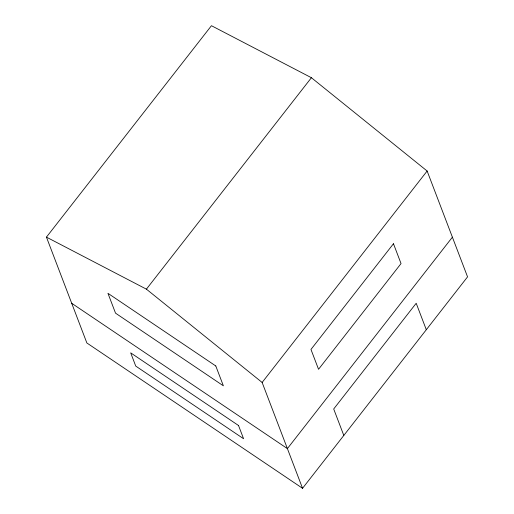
<?xml version="1.0" encoding="UTF-8"?>
<svg xmlns="http://www.w3.org/2000/svg" width="514" height="514" viewBox="0 0 514 514"><rect width="100%" height="100%" fill="white"/><g stroke="black" fill="none" stroke-linecap="round" stroke-linejoin="round"><path stroke-width="0.77" d="M46.446 237.134L211.447 25.7L311.407 77.717L427.134 171.021L467.554 276.866L302.553 488.3L86.866 342.979L46.446 237.134L146.406 289.157L262.134 382.455L302.553 488.3M146.406 289.157L311.407 77.717M262.134 382.455L427.134 171.021M452.397 237.172L287.397 448.606L71.709 303.286M426.305 329.725L416.199 303.266L333.702 408.983L343.802 435.442M393.467 243.726L310.964 349.443L318.545 369.29L401.042 263.573L393.467 243.726M215.79 365.968L107.946 293.308L115.528 313.154L223.372 385.815L215.79 365.968M238.528 425.508L130.684 352.848L135.735 366.077L243.578 438.738L238.528 425.508"/></g></svg>
